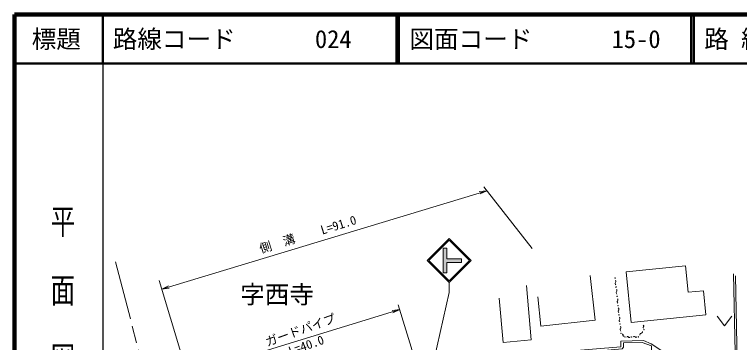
# Model space of a CAD drawing. Units: millimetres, scale not verified. Extents: x 40000 to 680000, y 20000 to 380000.
# Drawn here: x 40000 to 187554, y 313221 to 380000 of the extents above; entities that cross this region are included whole.
import ezdxf
from ezdxf.enums import TextEntityAlignment as Align

# ---------------------------------------------------------------- set-up
doc = ezdxf.new("R2010")
doc.units = ezdxf.units.MM
doc.header["$LTSCALE"] = 1000
doc.linetypes.add('CHAIN', pattern=[18.5, 12, -1.5, 3.5, -1.5])
for name, color, linetype, lineweight in [('M-BGD', 7, 'Continuous', 13), ('M-BGD-EXST', 7, 'Continuous', 13), ('M-BMK', 2, 'CHAIN', 13), ('M-STR-HTXT', 7, 'Continuous', 13), ('M-STR-STRC', 7, 'Continuous', 13), ('M-TTL', 2, 'Continuous', 140), ('M-TTL-BAND', 7, 'Continuous', 25), ('M-TTL-LINE', 7, 'Continuous', 50)]:
    doc.layers.add(name, color=color, linetype=linetype, lineweight=lineweight)
doc.layers.add('M-BMK-HTXT', color=7, linetype='Continuous')
doc.layers.add('M-TTL-TXT', color=7, linetype='Continuous')
doc.styles.add('@ＭＳ ゴシック', font='')
doc.styles.add('ＭＳ ゴシック', font='')
doc.styles.get('@ＭＳ ゴシック').set_extended_font_data('@MS Gothic')
doc.styles.get('ＭＳ ゴシック').set_extended_font_data('MS Gothic')

msp = doc.modelspace()

# ---------------------------------------------------------------- hatches: boundary and pattern name
at = {"layer": 'M-STR-STRC'}
msp.add_hatch(color=256, dxfattribs=at).paths.add_polyline_path([(127220, 332409), (127970, 332409), (127970, 330284), (130970, 330284), (130970, 329534), (127970, 329534), (127970, 327409), (127220, 327409)])

# ---------------------------------------------------------------- linework, layer by layer
at = {"layer": 'M-BGD'}
for p, q in [((164482, 327614), (176585, 328817)), ((165505, 317324), (164482, 327614)), ((176585, 328817), (177117, 323460)), ((157152, 326832), (158165, 317796)), ((144218, 324821), (145169, 313731)), ((177117, 323460), (180244, 323771)), ((180734, 318838), (180244, 323771)), ((138674, 322220), (139444, 313240)), ((146480, 322504), (147147, 316560)), ((180734, 318838), (165505, 317324)), ((158165, 317796), (147147, 316560)), ((145169, 313731), (139444, 313240))]:
    msp.add_line(p, q, dxfattribs=at)
for points in [[(141130, 310533), (163387, 312343), (163375, 313463), (168047, 313597), (169565, 312961), (171577, 311637), (186646, 311163), (186366, 327192)], [(171954, 297935), (187187, 302298), (186758, 326771)], [(141349, 309882), (163653, 311915), (163949, 312305), (163973, 313132), (167731, 313247), (169643, 312533), (169745, 306349)]]:
    msp.add_lwpolyline(points, dxfattribs=at)
for centre in [(162244, 326370), (162443, 324490), (162643, 322610), (162842, 320731), (163041, 318851), (163240, 316971), (168102, 315849), (163439, 315091), (164255, 314334), (165610, 314348), (166965, 314363)]:
    msp.add_circle(centre, 50, dxfattribs=at)
for centre, radius, start, end in [((162597, 325219), 329, 140.16774, 231.92858), ((162091, 325641), 329, 320.16849, 51.92542), ((162796, 323339), 329, 140.1687, 231.92737), ((162290, 323761), 329, 320.16893, 51.92498), ((162995, 321460), 329, 140.16774, 231.92858), ((162489, 321881), 329, 320.16945, 51.92421), ((162688, 320002), 329, 320.16483, 51.92907), ((163194, 319580), 329, 140.1687, 231.92737), ((163393, 317700), 329, 140.16483, 231.92907), ((162888, 318122), 329, 320.1687, 51.92737), ((163592, 315821), 329, 140.1644, 231.92951), ((163087, 316242), 329, 320.16774, 51.92858), ((168089, 316308), 165, 122.84197, 256.53587), ((167911, 316585), 165, 302.83633, 76.53778), ((163713, 314773), 147, 335.73217, 118.50959), ((163981, 314652), 147, 155.73586, 298.50589), ((164764, 314246), 194, 29.50936, 151.72181), ((165101, 314436), 194, 209.50931, 331.72186), ((166119, 314260), 194, 29.50429, 151.72688), ((166456, 314451), 194, 209.50851, 331.72604), ((167569, 314785), 324, 96.2964, 188.89174), ((167498, 315428), 324, 276.2933, 8.89633)]:
    msp.add_arc(centre, radius, start, end, dxfattribs=at)
at = {"layer": 'M-BGD-EXST'}
for p, q in [((183012, 318609), (184512, 316609)), ((184512, 316609), (186012, 318609))]:
    msp.add_line(p, q, dxfattribs=at)
at = {"layer": 'M-BMK'}
msp.add_line((60553, 329622), (77038, 266502), dxfattribs=at)
at = {"layer": 'M-STR-HTXT'}
for p, q in [((69961, 324091), (136109, 344132)), ((136109, 344132), (134601, 343937)), ((136109, 344132), (134746, 343458)), ((145384, 332343), (135491, 344918)), ((74079, 310502), (69439, 325814)), ((69961, 324091), (71324, 324766)), ((69961, 324091), (71469, 324287)), ((124234, 300784), (118100, 320868)), ((81078, 308514), (118392, 319911)), ((118392, 319911), (116884, 319712)), ((118392, 319911), (117030, 319234))]:
    msp.add_line(p, q, dxfattribs=at)
at = {"layer": 'M-STR-STRC'}
for p, q in [((123970, 329909), (128470, 334409)), ((124324, 329909), (128470, 334056)), ((132971, 329909), (128470, 334409)), ((132617, 329909), (128470, 334056)), ((127220, 332409), (127220, 327409)), ((127220, 332409), (127970, 332409)), ((127970, 332409), (127970, 330284)), ((123970, 329909), (128470, 325409)), ((124324, 329909), (128470, 325762)), ((127970, 330284), (130970, 330284)), ((127970, 329534), (130970, 329534)), ((127970, 329534), (127970, 327409)), ((128470, 325762), (132617, 329909)), ((128471, 325409), (132971, 329909)), ((130970, 330284), (130970, 329534)), ((127220, 327409), (127970, 327409)), ((128470, 325409), (128470, 323409)), ((128470, 323409), (119254, 282434))]:
    msp.add_line(p, q, dxfattribs=at)
at = {"layer": 'M-TTL'}
for p, q in [((40000, 380000), (40000, 20000)), ((680000, 380000), (40000, 380000))]:
    msp.add_line(p, q, dxfattribs=at)
at = {"layer": 'M-TTL-BAND'}
msp.add_line((58000, 370000), (58000, 20000), dxfattribs=at)
at = {"layer": 'M-TTL-LINE'}
for p, q in [((58000, 380000), (58000, 370000)), ((117750, 380000), (117750, 370000)), ((118250, 380000), (118250, 370000)), ((177750, 380000), (177750, 370000)), ((178250, 380000), (178250, 370000)), ((40000, 370000), (680000, 370000))]:
    msp.add_line(p, q, dxfattribs=at)

# ---------------------------------------------------------------- texts
at = {"layer": 'M-BMK-HTXT', "style": 'ＭＳ ゴシック'}
msp.add_text('字西寺', height=3666, dxfattribs=at).set_placement((93441, 322994), align=Align.MIDDLE_CENTER)
at = {"layer": 'M-STR-HTXT', "style": 'ＭＳ ゴシック'}
for s, rotation, p in [('L=91.0', 17.326, (102088, 336919)), ('側\u3000溝', 17.326, (89616, 333123)), ('ガードパイプ', 19.649, (90814, 314116)), ('L=40.0', 19.649, (95537, 312236))]:
    msp.add_text(s, height=1833, rotation=rotation, dxfattribs=at).set_placement(p, align=Align.TOP_LEFT)
at = {"layer": 'M-TTL-BAND', "style": '@ＭＳ ゴシック', "width": 1.4}
msp.add_text('平  面  図', height=3666, rotation=270, dxfattribs=at).set_placement((49777, 306475), align=Align.MIDDLE_RIGHT)
at = {"layer": 'M-TTL-TXT', "style": 'ＭＳ ゴシック'}
msp.add_text('標題', height=3666, dxfattribs=at).set_placement((48500, 375000), align=Align.MIDDLE_CENTER)
for s, p in [('路線コード', (60000, 375000)), ('024', (101142, 375000)), ('図面コード', (120380, 375000)), ('15-0', (161521, 375000)), ('路 線 名', (180380, 375000))]:
    msp.add_text(s, height=3666, dxfattribs=at).set_placement(p, align=Align.MIDDLE_LEFT)

doc.saveas('drawing.dxf')
